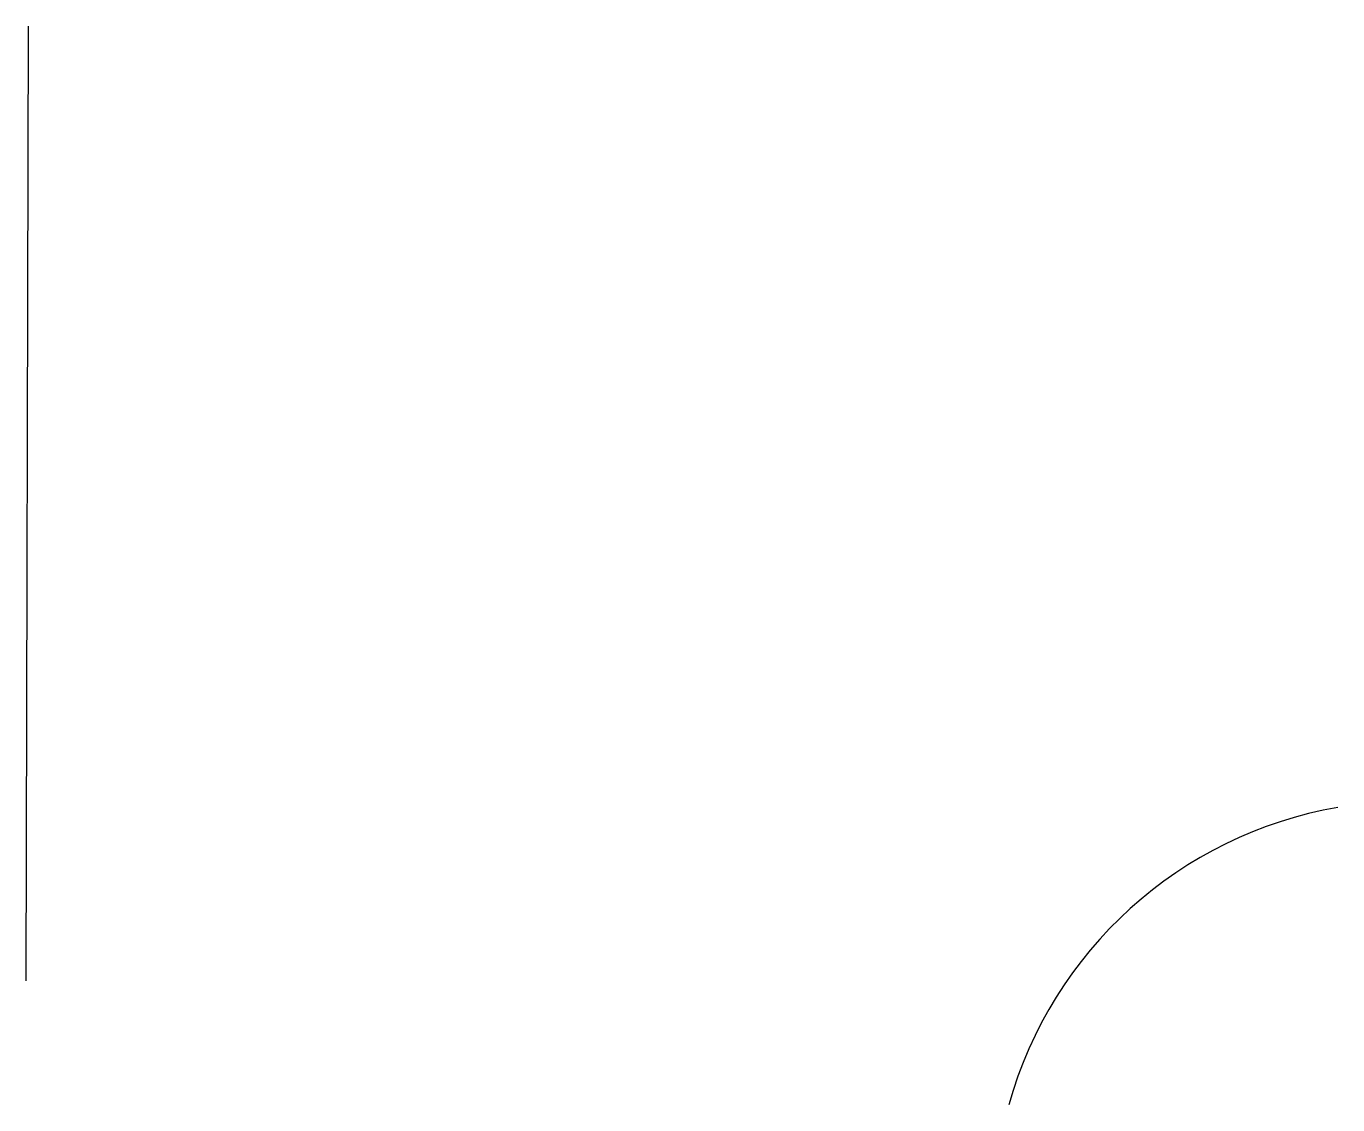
# Model space of a CAD drawing. Extents: x 8 to 247, y 1 to 198.
import ezdxf

# ---------------------------------------------------------------- set-up
doc = ezdxf.new("R2010")
doc.units = 0
doc.header["$MEASUREMENT"] = 0
doc.layers.add('PLAT-CURVE', color=4, linetype='CONTINUOUS')
doc.layers.add('PLAT-LINE', color=7, linetype='CONTINUOUS')

msp = doc.modelspace()

# ---------------------------------------------------------------- linework, layer by layer
at = {"layer": 'PLAT-CURVE'}
msp.add_arc((259.96, -18.93), 75.64, 99.8098, 164.4003, dxfattribs=at)
at = {"layer": 'PLAT-LINE'}
msp.add_line((8, 24), (8.4, 198), dxfattribs=at)

doc.saveas('drawing.dxf')
